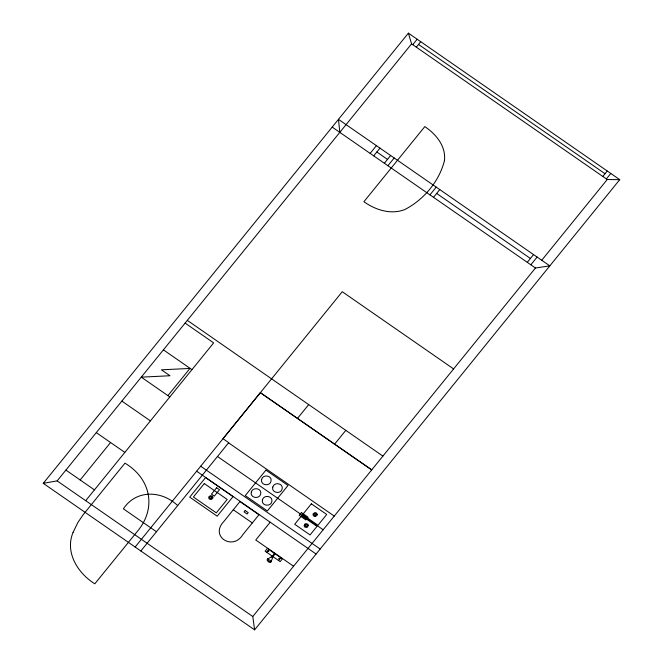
<?xml version="1.0" encoding="UTF-8"?>
<svg xmlns="http://www.w3.org/2000/svg" width="663" height="663" viewBox="0 0 663 663"><rect width="100%" height="100%" fill="white"/><g stroke="black" fill="none" stroke-linecap="round" stroke-linejoin="round"><path stroke-width="0.99" d="M233.301 509.764L223.845 521.508C209.375 536.4 232.904 551.202 242.824 534.66L258.96 514.77L239.94 501.584L233.301 509.764L252.321 522.95M43.261 483.335L408.391 33.15L619.739 179.665L254.609 629.85L43.261 483.335L57.134 480.882L411.574 43.882L408.391 33.15M412.742 44.694L417.168 39.233M416.306 47.164L420.74 41.711M80.182 479.979L110.564 442.511M167.913 395.62L190.049 368.33M85.693 500.673L213.652 342.887L185.118 323.105M370.136 153.393L376.41 145.661M373.7 155.863L379.974 148.131M384.366 163.255L390.64 155.523M387.93 165.725L394.203 157.993M135.136 547.033L342.249 291.728L453.608 368.926M260.385 392.653L223 438.699L228.71 442.66L140.846 550.986M429.947 194.856L436.221 187.123M433.511 197.325L439.784 189.593M297.455 418.452L308.668 404.637M270.189 522.204L255.752 540.005L293.585 566.227M334.575 444.185L345.788 430.37M266.659 552.254L268.913 549.478M274.242 553.174C273.214 557.044 268.929 557.467 267.007 559.928L268.407 561.917L270.529 562.373C272.51 560.044 271.921 555.818 275.526 554.061M278.551 560.5L280.847 557.757M527.284 262.324L533.549 254.592M530.848 264.794L537.121 257.062M602.816 176.449L607.242 170.996M606.38 178.927L610.805 173.466M254.609 629.85L252.794 616.515L535.464 268.001L549.818 265.871L338.47 119.357L339.804 132.368M541.737 260.269L607.233 179.516L619.739 179.665M190.19 368.429L161.432 369.813L169.993 375.747L141.277 377.156L169.819 396.938M418.527 44.438L605.029 173.723M411.574 43.882L607.233 179.516M376.841 152.001L387.499 159.393M436.652 193.455L530.417 258.462M332.196 127.089L535.464 268.001M187.331 320.362L382.907 456.103M260.36 392.637L371.752 469.852M260.335 392.72L371.703 469.918M163.413 349.865L191.947 369.647M228.602 442.843L334.251 516.087M217.514 456.525L323.163 529.754M121.868 401.098L150.402 420.872M200.69 466.213L320.163 549.03M196.629 471.211L316.102 554.028M96.292 432.624L124.835 452.398M271.987 555.95L265.142 551.202L267.388 548.425L282.421 558.843L280.167 561.619L273.272 556.837M271.291 556.812L272.568 557.699M177.684 505.571C161.838 490.446 136.28 489.253 123.384 508.819L156.46 531.743M65.91 470.084L94.453 489.874M57.134 480.882L252.794 616.515M261.653 479.341C260.053 485.266 269.659 486.816 270.968 481.371C272.576 475.446 262.971 473.896 261.653 479.341M262.465 499.794C260.857 505.712 270.463 507.27 271.772 501.825C273.38 495.899 263.775 494.349 262.465 499.794M272.791 487.056C271.184 492.982 280.789 494.532 282.098 489.087C283.706 483.161 274.101 481.611 272.791 487.056M251.327 492.079C249.719 497.996 259.332 499.554 260.634 494.101C262.25 488.183 252.636 486.625 251.327 492.079M211.994 497.416L210.95 498.709L209.599 497.772L210.643 496.488L211.994 497.416M212.889 497.283L212.69 498.468L211.066 499.537L209.21 498.982L208.704 497.905L208.903 496.72L210.536 495.651L212.384 496.206L212.889 497.283M267.496 559.017C267.736 563.02 276.023 562.688 267.496 559.017M305.121 525.063L305.626 526.588L307.284 526.057L306.77 524.532L305.121 525.063M308.287 525.245L307.632 526.994L306.463 527.499L304.615 526.944L304.11 525.867L304.765 524.126L305.933 523.613L307.781 524.168L308.287 525.245M316.301 514.405L315.256 515.69L313.906 514.753L314.95 513.469L316.301 514.405M317.196 514.273L316.997 515.449L315.364 516.518L314.105 516.378L313.011 514.886L313.209 513.709L314.842 512.64L316.102 512.781L317.196 514.273M73.096 532.339C64.618 552.395 77.878 573.288 94.809 583.813L136.661 532.215C156.982 508.886 151.181 478.802 124.967 463.164L83.124 514.761L77.886 522.519L73.096 532.339M444.425 160.736C439.238 181.397 423.69 199.803 404.853 209.533C390.955 215.003 375.556 210.005 363.904 201.709L424.826 126.6C436.055 134.133 446.249 146.374 444.425 160.736M205.571 477.575L189.709 497.134L217.182 516.179L233.044 496.62L205.571 477.575M204.279 483.576L193.397 496.993L216.295 512.864L227.177 499.446L204.279 483.576M216.619 487.777L211.456 494.142L214.306 496.123L219.47 489.75L216.619 487.777M265.904 470.125L245.252 495.601L267.363 510.924L288.024 485.457L265.904 470.125M245.177 510.527L244.059 511.902L247.084 513.999L248.202 512.623L245.177 510.527M268.706 551.11C268.2 552.362 267.172 550.083 268.706 551.11M301.408 512.582L299.195 515.308L305.858 519.925L308.071 517.198L301.408 512.582M301.64 515.715L294.704 524.276L310.069 534.925L317.005 526.372L301.64 515.715M311.337 503.83L302.593 514.612L317.975 525.27L326.718 514.488L311.337 503.83M279.164 558.362C277.988 559.124 280.64 559.481 279.164 558.362"/></g></svg>
